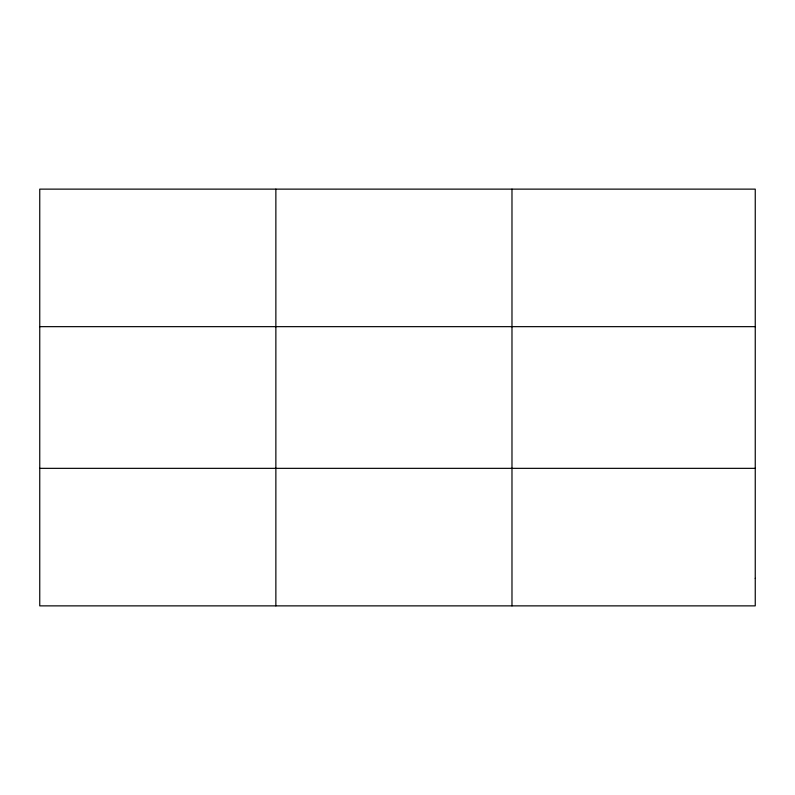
<?xml version="1.0" encoding="UTF-8"?>
<svg xmlns="http://www.w3.org/2000/svg" width="795" height="795" viewBox="0 0 795 795"><rect width="100%" height="100%" fill="white"/><g stroke="black" fill="none" stroke-linecap="round" stroke-linejoin="round"><path stroke-width="1.19" d="M275.865 189.13L275.865 605.87M511.98 189.13L511.98 605.87M39.75 326.656L755.25 326.656M39.75 468.344L755.25 468.344M755.25 578.363L755.25 605.87L39.75 605.87L39.75 189.13L755.25 189.13L755.25 578.363"/></g></svg>
